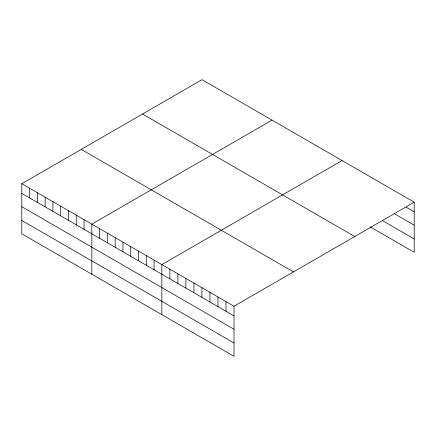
<?xml version="1.0" encoding="UTF-8"?>
<svg xmlns="http://www.w3.org/2000/svg" width="436" height="436" viewBox="0 0 436 436"><rect width="100%" height="100%" fill="white"/><g stroke="black" fill="none" stroke-linecap="round" stroke-linejoin="round"><path stroke-width="0.65" d="M21.8 183.72L234.001 306.236L234.001 356.316L21.8 233.8L21.8 183.72L201.999 79.684L414.2 202.2L414.2 252.281L370.11 226.824M272.026 120.113L91.827 224.148L91.827 274.233M342.053 160.541L161.854 264.581L161.854 314.661M234.001 306.236L414.2 202.2M406.183 207.236L414.2 211.863M394.16 213.635L414.2 225.205M382.132 220.431L414.2 238.944M142.534 114.014L354.735 236.53M81.265 149.385L293.466 271.901M21.8 193.388L234.001 315.904M21.8 206.724L234.001 329.24M21.8 220.463L234.001 342.979M225.984 301.603L225.984 311.271M217.973 296.976L217.973 306.644M209.956 292.349L209.956 302.017M201.939 287.722L201.939 297.39M193.922 283.089L193.922 292.758M185.905 278.462L185.905 288.131M177.888 273.835L177.888 283.504M169.871 269.208L169.871 278.877M154.072 260.085L154.072 269.753M146.294 255.594L146.294 265.262M138.512 251.103L138.512 260.772M130.729 246.607L130.729 256.275M122.952 242.116L122.952 251.785M115.169 237.625L115.169 247.294M107.387 233.135L107.387 242.803M99.61 228.638L99.61 238.307M84.044 219.657L84.044 229.325M76.267 215.166L76.267 224.834M68.485 210.67L68.485 220.338M60.702 206.179L60.702 215.847M52.925 201.688L52.925 211.356M45.142 197.197L45.142 206.866M37.36 192.701L37.36 202.369M29.583 188.21L29.583 197.879"/></g></svg>
